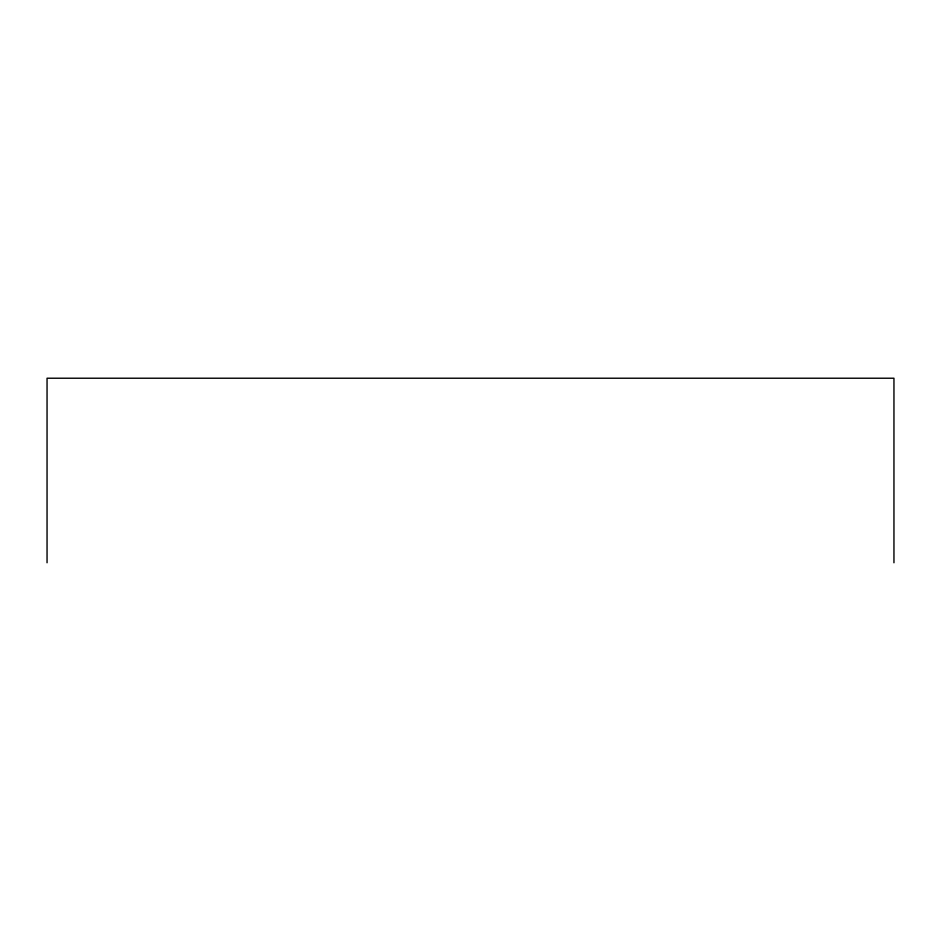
<?xml version="1.0" encoding="UTF-8"?>
<svg xmlns="http://www.w3.org/2000/svg" width="941" height="941" viewBox="0 0 941 941"><rect width="100%" height="100%" fill="white"/><g stroke="black" fill="none" stroke-linecap="round" stroke-linejoin="round"><path stroke-width="1.41" d="M893.95 562.777L893.95 378.223L47.05 378.223L47.05 562.777"/></g></svg>
